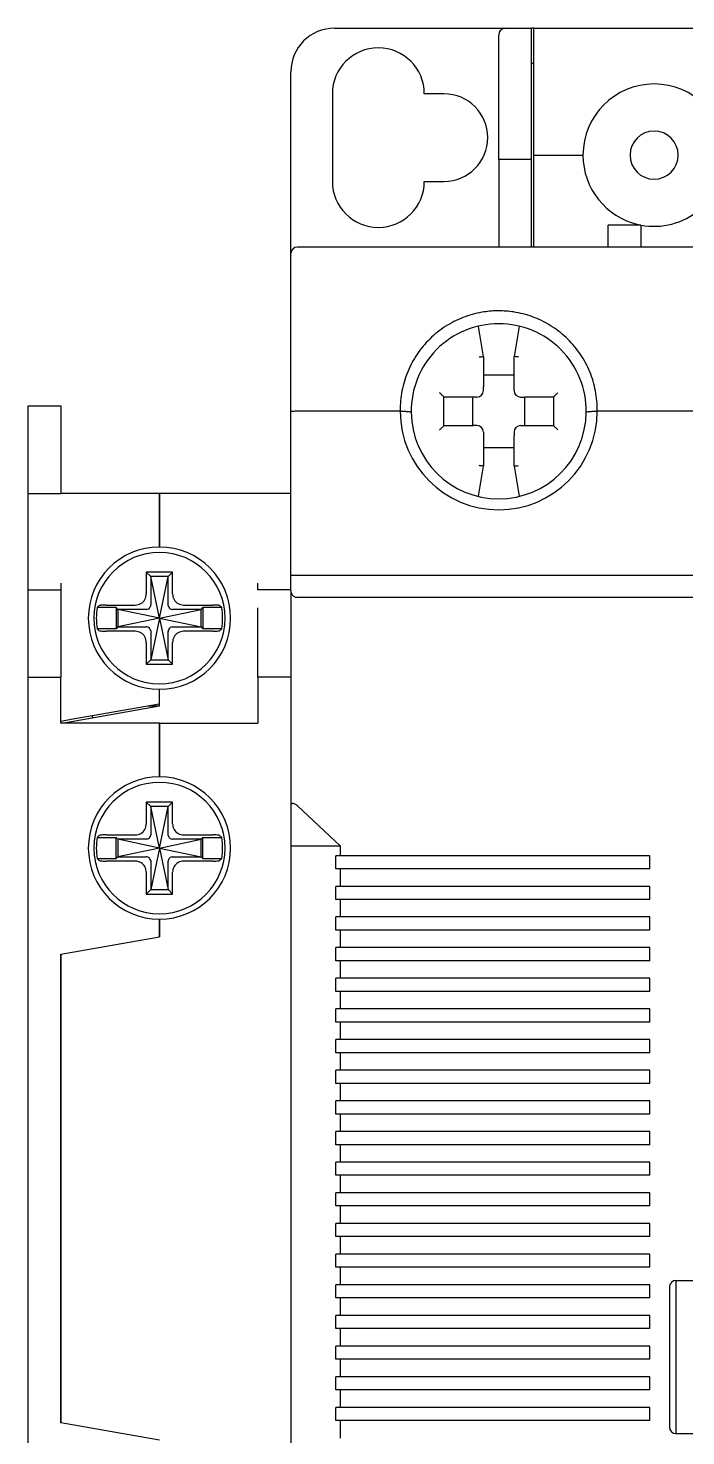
# Model space of a CAD drawing. Header units: millimetres. Extents: x 0 to 3804, y 0 to 2690.
# Drawn here: x 2091.4 to 2121.5, y 1919.4 to 1983.7 of the extents above; entities that cross this region are included whole.
import ezdxf

# ---------------------------------------------------------------- set-up
doc = ezdxf.new("R2010")
doc.units = ezdxf.units.MM
doc.linetypes.add('HIDDEN', pattern=[9.525, 6.35, -3.175])
doc.layers.add('도면층1', color=3, linetype='Continuous')
doc.layers.add('도면층2', color=3, linetype='HIDDEN')

msp = doc.modelspace()

# ---------------------------------------------------------------- linework, layer by layer
at = {"color": 7, "linetype": 'Continuous'}
for p, q in [((2103.748, 1948.177), (2105.711, 1946.355)), ((2103.448, 1946.355), (2105.711, 1946.355)), ((2119.848, 1945.905), (2105.511, 1945.905)), ((2105.511, 1945.305), (2105.511, 1945.905)), ((2105.711, 1946.355), (2105.711, 1945.905)), ((2119.848, 1945.305), (2119.848, 1945.905)), ((2119.848, 1945.305), (2105.511, 1945.305)), ((2105.711, 1945.305), (2105.711, 1944.505)), ((2119.848, 1944.505), (2105.511, 1944.505)), ((2105.511, 1943.905), (2105.511, 1944.505)), ((2119.848, 1943.905), (2119.848, 1944.505)), ((2119.848, 1943.905), (2105.511, 1943.905)), ((2105.711, 1943.905), (2105.711, 1943.105)), ((2119.848, 1943.105), (2105.511, 1943.105)), ((2105.511, 1942.505), (2105.511, 1943.105)), ((2119.848, 1942.505), (2105.511, 1942.505)), ((2105.711, 1942.505), (2105.711, 1941.705)), ((2119.848, 1942.505), (2119.848, 1943.105)), ((2119.848, 1941.705), (2105.511, 1941.705)), ((2105.511, 1941.105), (2105.511, 1941.705)), ((2119.848, 1941.105), (2119.848, 1941.705)), ((2119.848, 1941.105), (2105.511, 1941.105)), ((2105.711, 1941.105), (2105.711, 1940.305)), ((2119.848, 1940.305), (2105.511, 1940.305)), ((2105.511, 1939.705), (2105.511, 1940.305)), ((2119.848, 1939.705), (2119.848, 1940.305)), ((2119.848, 1939.705), (2105.511, 1939.705)), ((2105.711, 1939.705), (2105.711, 1938.905)), ((2119.848, 1938.905), (2105.511, 1938.905)), ((2105.511, 1938.305), (2105.511, 1938.905)), ((2119.848, 1938.305), (2119.848, 1938.905)), ((2119.848, 1938.305), (2105.511, 1938.305)), ((2105.711, 1938.305), (2105.711, 1937.505)), ((2119.848, 1937.505), (2105.511, 1937.505)), ((2105.511, 1936.905), (2105.511, 1937.505)), ((2119.848, 1936.905), (2119.848, 1937.505)), ((2119.848, 1936.905), (2105.511, 1936.905)), ((2105.711, 1936.905), (2105.711, 1936.105)), ((2119.848, 1936.105), (2105.511, 1936.105)), ((2105.511, 1935.505), (2105.511, 1936.105)), ((2119.848, 1935.505), (2119.848, 1936.105)), ((2119.848, 1935.505), (2105.511, 1935.505)), ((2105.711, 1935.505), (2105.711, 1934.705)), ((2119.848, 1934.705), (2105.511, 1934.705)), ((2105.511, 1934.105), (2105.511, 1934.705)), ((2119.848, 1934.105), (2119.848, 1934.705)), ((2119.848, 1934.105), (2105.511, 1934.105)), ((2105.711, 1934.105), (2105.711, 1933.305)), ((2119.848, 1933.305), (2105.511, 1933.305)), ((2105.511, 1932.705), (2105.511, 1933.305)), ((2119.848, 1932.705), (2119.848, 1933.305)), ((2119.848, 1932.705), (2105.511, 1932.705)), ((2105.711, 1932.705), (2105.711, 1931.905)), ((2119.848, 1931.905), (2105.511, 1931.905)), ((2105.511, 1931.305), (2105.511, 1931.905)), ((2119.848, 1931.305), (2119.848, 1931.905)), ((2119.848, 1931.305), (2105.511, 1931.305)), ((2105.711, 1931.305), (2105.711, 1930.505)), ((2119.848, 1930.505), (2105.511, 1930.505)), ((2105.511, 1929.905), (2105.511, 1930.505)), ((2119.848, 1929.905), (2119.848, 1930.505)), ((2119.848, 1929.905), (2105.511, 1929.905)), ((2105.711, 1929.905), (2105.711, 1929.105)), ((2119.848, 1929.105), (2105.511, 1929.105)), ((2105.511, 1928.505), (2105.511, 1929.105)), ((2119.848, 1928.505), (2119.848, 1929.105)), ((2119.848, 1928.505), (2105.511, 1928.505)), ((2105.711, 1928.505), (2105.711, 1927.705)), ((2119.848, 1927.705), (2105.511, 1927.705)), ((2105.511, 1927.105), (2105.511, 1927.705)), ((2119.848, 1927.105), (2105.511, 1927.105)), ((2105.711, 1927.105), (2105.711, 1926.305)), ((2119.848, 1927.105), (2119.848, 1927.705)), ((2121.048, 1926.505), (2121.048, 1919.505)), ((2121.048, 1926.505), (2140.448, 1926.505)), ((2119.848, 1926.305), (2105.511, 1926.305)), ((2105.511, 1925.705), (2105.511, 1926.305)), ((2119.848, 1925.705), (2119.848, 1926.305)), ((2120.748, 1926.205), (2120.748, 1919.805)), ((2119.848, 1925.705), (2105.511, 1925.705)), ((2105.711, 1925.705), (2105.711, 1924.905)), ((2119.848, 1924.905), (2105.511, 1924.905)), ((2105.511, 1924.305), (2105.511, 1924.905)), ((2119.848, 1924.305), (2119.848, 1924.905)), ((2119.848, 1924.305), (2105.511, 1924.305)), ((2105.711, 1924.305), (2105.711, 1923.505)), ((2119.848, 1923.505), (2105.511, 1923.505)), ((2105.511, 1922.905), (2105.511, 1923.505)), ((2119.848, 1922.905), (2119.848, 1923.505)), ((2119.848, 1922.905), (2105.511, 1922.905)), ((2105.711, 1922.905), (2105.711, 1922.105)), ((2119.848, 1922.105), (2105.511, 1922.105)), ((2105.511, 1921.505), (2105.511, 1922.105)), ((2119.848, 1921.505), (2119.848, 1922.105)), ((2119.848, 1921.505), (2105.511, 1921.505)), ((2105.711, 1921.505), (2105.711, 1920.705)), ((2119.848, 1920.705), (2105.511, 1920.705)), ((2105.511, 1920.105), (2105.511, 1920.705)), ((2119.848, 1920.105), (2119.848, 1920.705)), ((2119.848, 1920.105), (2105.511, 1920.105)), ((2105.711, 1920.105), (2105.711, 1919.305)), ((2121.048, 1919.505), (2140.448, 1919.505))]:
    msp.add_line(p, q, dxfattribs=at)
for centre, start, end in [((2121.048, 1926.205), 90, 180), ((2121.048, 1919.805), 180, 270)]:
    msp.add_arc(centre, 0.3, start, end, dxfattribs=at)
at = {"layer": '도면층1', "color": 7, "linetype": 'Continuous'}
for p, q in [((2105.448, 1983.705), (2113.248, 1983.705)), ((2113.248, 1983.705), (2114.448, 1983.705)), ((2114.448, 1977.905), (2114.448, 1983.705)), ((2114.548, 1983.705), (2114.448, 1983.705)), ((2114.548, 1983.705), (2147.348, 1983.705)), ((2114.548, 1977.905), (2114.548, 1983.705)), ((2112.948, 1977.705), (2112.948, 1983.405)), ((2114.448, 1982.105), (2114.548, 1982.105)), ((2103.448, 1973.405), (2103.448, 1981.705)), ((2105.348, 1980.705), (2105.348, 1976.705)), ((2110.448, 1980.705), (2109.548, 1980.705)), ((2114.448, 1977.705), (2114.448, 1977.905)), ((2114.548, 1977.905), (2116.798, 1977.905)), ((2114.548, 1977.705), (2114.548, 1977.905)), ((2114.448, 1977.705), (2112.948, 1977.705)), ((2112.948, 1977.705), (2112.948, 1973.705)), ((2114.448, 1973.705), (2114.448, 1977.705)), ((2114.548, 1973.705), (2114.548, 1977.705)), ((2109.548, 1976.705), (2110.448, 1976.705)), ((2117.948, 1973.705), (2117.948, 1974.705)), ((2119.448, 1974.705), (2117.948, 1974.705)), ((2119.448, 1974.705), (2119.448, 1973.705)), ((2103.448, 1966.179), (2103.448, 1973.405)), ((2158.148, 1973.705), (2103.748, 1973.705)), ((2112.248, 1968.705), (2112.017, 1970.081)), ((2113.88, 1970.081), (2113.648, 1968.705)), ((2112.248, 1968.705), (2112.248, 1967.326)), ((2112.248, 1968.705), (2112.248, 1967.326)), ((2113.648, 1967.326), (2113.648, 1968.705)), ((2113.648, 1967.326), (2113.648, 1968.705)), ((2113.648, 1967.855), (2112.248, 1967.855)), ((2112.248, 1967.155), (2112.248, 1967.326)), ((2113.648, 1967.155), (2113.648, 1967.326)), ((2091.448, 1962.455), (2091.448, 1966.455)), ((2092.948, 1966.455), (2092.948, 1962.455)), ((2111.778, 1966.855), (2110.448, 1966.855)), ((2111.778, 1966.855), (2110.448, 1966.855)), ((2110.448, 1965.555), (2110.448, 1966.855)), ((2111.748, 1966.855), (2111.748, 1965.555)), ((2111.948, 1966.855), (2111.778, 1966.855)), ((2113.948, 1966.855), (2114.119, 1966.855)), ((2115.448, 1966.855), (2114.119, 1966.855)), ((2115.448, 1966.855), (2114.119, 1966.855)), ((2114.148, 1965.555), (2114.148, 1966.855)), ((2115.448, 1966.855), (2115.448, 1965.555)), ((2103.448, 1958.705), (2103.448, 1966.179)), ((2103.448, 1958.705), (2103.448, 1966.179)), ((2108.448, 1966.205), (2103.748, 1966.205)), ((2126.448, 1966.205), (2117.448, 1966.205)), ((2110.448, 1965.555), (2111.778, 1965.555)), ((2110.448, 1965.555), (2111.778, 1965.555)), ((2111.948, 1965.555), (2111.778, 1965.555)), ((2112.248, 1965.255), (2112.248, 1965.085)), ((2112.248, 1965.085), (2112.248, 1963.705)), ((2112.248, 1965.085), (2112.248, 1963.705)), ((2113.648, 1965.255), (2113.648, 1965.085)), ((2113.648, 1963.705), (2113.648, 1965.085)), ((2113.648, 1963.705), (2113.648, 1965.085)), ((2113.948, 1965.555), (2114.119, 1965.555)), ((2114.119, 1965.555), (2115.448, 1965.555)), ((2114.119, 1965.555), (2115.448, 1965.555)), ((2112.248, 1964.555), (2113.648, 1964.555)), ((2112.017, 1962.329), (2112.248, 1963.705)), ((2113.648, 1963.705), (2113.88, 1962.329)), ((2091.448, 1962.455), (2092.948, 1962.455)), ((2091.448, 1958.355), (2091.448, 1962.455)), ((2097.448, 1962.455), (2092.948, 1962.455)), ((2103.448, 1962.455), (2097.448, 1962.455)), ((2097.448, 1962.455), (2097.448, 1960.005)), ((2097.448, 1960.005), (2097.448, 1962.455)), ((2097.048, 1958.655), (2096.848, 1958.855)), ((2096.848, 1958.855), (2096.848, 1957.86)), ((2098.048, 1958.855), (2096.848, 1958.855)), ((2097.448, 1956.755), (2097.048, 1958.655)), ((2097.848, 1958.655), (2097.048, 1958.655)), ((2097.048, 1958.655), (2097.048, 1957.357)), ((2097.448, 1956.755), (2097.848, 1958.655)), ((2097.848, 1958.655), (2098.048, 1958.855)), ((2097.848, 1957.357), (2097.848, 1958.655)), ((2098.048, 1957.86), (2098.048, 1958.855)), ((2158.448, 1958.705), (2103.448, 1958.705)), ((2103.448, 1958.005), (2103.448, 1958.705)), ((2091.448, 1958.055), (2091.448, 1958.355)), ((2091.448, 1954.055), (2091.448, 1958.055)), ((2091.448, 1958.055), (2092.948, 1958.055)), ((2092.948, 1958.355), (2092.948, 1958.055)), ((2092.948, 1958.055), (2092.948, 1954.055)), ((2103.448, 1958.005), (2103.448, 1944.379)), ((2095.015, 1957.355), (2096.343, 1957.355)), ((2098.553, 1957.355), (2099.882, 1957.355)), ((2158.148, 1957.705), (2103.748, 1957.705)), ((2095.468, 1957.235), (2094.602, 1957.235)), ((2095.468, 1957.235), (2095.468, 1956.275)), ((2095.548, 1957.155), (2095.468, 1957.235)), ((2097.448, 1956.755), (2095.548, 1957.155)), ((2096.846, 1957.155), (2095.548, 1957.155)), ((2095.548, 1957.155), (2095.548, 1956.355)), ((2097.448, 1956.755), (2095.548, 1956.355)), ((2097.448, 1956.755), (2097.048, 1954.855)), ((2097.448, 1956.755), (2099.348, 1957.155)), ((2097.448, 1956.755), (2097.848, 1954.855)), ((2097.448, 1956.755), (2099.348, 1956.355)), ((2099.348, 1957.155), (2098.05, 1957.155)), ((2099.348, 1957.155), (2099.428, 1957.235)), ((2099.348, 1956.355), (2099.348, 1957.155)), ((2100.294, 1957.235), (2099.428, 1957.235)), ((2099.428, 1957.235), (2099.428, 1956.275)), ((2095.468, 1956.275), (2094.602, 1956.275)), ((2096.343, 1956.155), (2095.015, 1956.155)), ((2095.548, 1956.355), (2095.468, 1956.275)), ((2095.548, 1956.355), (2096.846, 1956.355)), ((2097.048, 1956.153), (2097.048, 1954.855)), ((2097.848, 1954.855), (2097.848, 1956.153)), ((2098.05, 1956.355), (2099.348, 1956.355)), ((2099.882, 1956.155), (2098.553, 1956.155)), ((2099.348, 1956.355), (2099.428, 1956.275)), ((2100.294, 1956.275), (2099.428, 1956.275)), ((2096.848, 1955.65), (2096.848, 1954.655)), ((2098.048, 1954.655), (2098.048, 1955.65)), ((2097.048, 1954.855), (2096.848, 1954.655)), ((2097.048, 1954.855), (2097.848, 1954.855)), ((2097.848, 1954.855), (2098.048, 1954.655)), ((2096.848, 1954.655), (2098.048, 1954.655)), ((2091.448, 1907.355), (2091.448, 1954.055)), ((2091.448, 1954.055), (2092.948, 1954.055)), ((2092.948, 1951.955), (2092.948, 1954.055)), ((2097.448, 1952.849), (2097.448, 1953.505)), ((2097.448, 1952.849), (2097.448, 1953.505)), ((2093.416, 1952.138), (2097.431, 1952.846)), ((2097.431, 1952.846), (2097.448, 1952.849)), ((2097.448, 1952.749), (2097.448, 1952.849)), ((2093.433, 1952.041), (2097.448, 1952.749)), ((2096.918, 1952.755), (2097.448, 1952.755)), ((2092.948, 1952.055), (2093.416, 1952.138)), ((2097.448, 1951.955), (2092.948, 1951.955)), ((2092.965, 1951.958), (2093.433, 1952.041)), ((2097.448, 1951.955), (2101.948, 1951.955)), ((2097.448, 1951.955), (2097.448, 1949.505)), ((2097.448, 1949.505), (2097.448, 1951.955)), ((2097.048, 1948.155), (2096.848, 1948.355)), ((2096.848, 1948.355), (2096.848, 1947.36)), ((2098.048, 1948.355), (2096.848, 1948.355)), ((2097.848, 1948.155), (2098.048, 1948.355)), ((2098.048, 1947.36), (2098.048, 1948.355)), ((2097.448, 1946.255), (2097.048, 1948.155)), ((2097.048, 1948.155), (2097.048, 1946.857)), ((2097.848, 1948.155), (2097.048, 1948.155)), ((2097.448, 1946.255), (2097.848, 1948.155)), ((2097.848, 1946.857), (2097.848, 1948.155)), ((2094.602, 1946.735), (2095.468, 1946.735)), ((2095.015, 1946.855), (2096.343, 1946.855)), ((2095.468, 1945.775), (2095.468, 1946.735)), ((2095.548, 1946.655), (2095.468, 1946.735)), ((2097.448, 1946.255), (2095.548, 1946.655)), ((2096.846, 1946.655), (2095.548, 1946.655)), ((2095.548, 1946.655), (2095.548, 1945.855)), ((2097.448, 1946.255), (2099.348, 1946.655)), ((2099.348, 1946.655), (2098.05, 1946.655)), ((2098.553, 1946.855), (2099.882, 1946.855)), ((2099.348, 1946.655), (2099.428, 1946.735)), ((2099.348, 1945.855), (2099.348, 1946.655)), ((2099.428, 1946.735), (2100.294, 1946.735)), ((2099.428, 1945.775), (2099.428, 1946.735)), ((2094.602, 1945.775), (2095.468, 1945.775)), ((2095.548, 1945.855), (2095.468, 1945.775)), ((2097.448, 1946.255), (2095.548, 1945.855)), ((2095.548, 1945.855), (2096.846, 1945.855)), ((2097.448, 1946.255), (2097.048, 1944.355)), ((2097.448, 1946.255), (2097.848, 1944.355)), ((2097.448, 1946.255), (2099.348, 1945.855)), ((2098.05, 1945.855), (2099.348, 1945.855)), ((2099.348, 1945.855), (2099.428, 1945.775)), ((2099.428, 1945.775), (2100.294, 1945.775)), ((2096.343, 1945.655), (2095.015, 1945.655)), ((2096.848, 1945.15), (2096.848, 1944.155)), ((2097.048, 1945.653), (2097.048, 1944.355)), ((2097.848, 1944.355), (2097.848, 1945.653)), ((2098.048, 1944.155), (2098.048, 1945.15)), ((2099.882, 1945.655), (2098.553, 1945.655)), ((2097.048, 1944.355), (2096.848, 1944.155)), ((2096.848, 1944.155), (2098.048, 1944.155)), ((2097.048, 1944.355), (2097.848, 1944.355)), ((2097.848, 1944.355), (2098.048, 1944.155)), ((2103.448, 1944.379), (2103.448, 1942.705)), ((2097.448, 1943.005), (2097.448, 1942.199)), ((2097.448, 1942.199), (2097.448, 1943.005)), ((2103.448, 1942.705), (2103.448, 1918.705)), ((2092.948, 1941.405), (2097.448, 1942.199)), ((2092.948, 1941.405), (2097.448, 1942.199)), ((2092.948, 1920.005), (2092.948, 1941.405)), ((2092.948, 1941.405), (2092.948, 1920.005)), ((2097.448, 1919.212), (2092.948, 1920.005)), ((2097.448, 1919.212), (2092.948, 1920.005))]:
    msp.add_line(p, q, dxfattribs=at)
for centre, radius, start, end in [((2105.448, 1981.705), 2, 90, 180), ((2113.248, 1983.405), 0.3, 90, 180), ((2107.448, 1980.705), 2.1, 0, 180), ((2120.048, 1977.905), 3.25, 0, 180), ((2110.448, 1978.705), 2, 270, 90), ((2120.048, 1977.905), 1.1, 0, 180), ((2120.048, 1977.905), 3.25, 180, 257.14286), ((2120.048, 1977.905), 1.1, 180, 0), ((2120.048, 1977.905), 3.25, 259.35773, 0), ((2107.448, 1976.705), 2.1, 180, 0), ((2120.048, 1977.905), 3.25, 257.14286, 259.35773), ((2103.748, 1973.405), 0.3, 90, 180), ((2112.948, 1966.205), 4, 90, 180.55823), ((2112.948, 1966.205), 4, 359.44278, 90), ((2111.948, 1967.155), 0.3, 270, 0), ((2111.948, 1967.155), 0.3, 270, 0), ((2113.948, 1967.155), 0.3, 180, 270), ((2113.948, 1967.155), 0.3, 180, 270), ((2112.948, 1966.205), 4.5, 180, 0), ((2112.948, 1966.205), 4, 180.55823, 270), ((2112.948, 1966.205), 4, 270, 359.44278), ((2111.948, 1965.255), 0.3, 0, 90), ((2111.948, 1965.255), 0.3, 0, 90), ((2113.948, 1965.255), 0.3, 90, 180), ((2113.948, 1965.255), 0.3, 90, 180), ((2097.448, 1956.755), 3.25, 90, 270), ((2097.448, 1956.755), 3.25, 270, 90), ((2097.448, 1956.755), 3, 0, 180), ((2097.448, 1956.755), 3, 180, 0), ((2097.448, 1956.755), 2.886, 170.42695, 180), ((2097.448, 1956.755), 2.886, 180, 189.57305), ((2097.448, 1956.755), 2.886, 0, 9.57305), ((2097.448, 1956.755), 2.886, 350.42695, 0), ((2093.948, 1952.019), 0.5, 22.87563, 35.3737), ((2097.448, 1946.255), 3.25, 90, 270), ((2097.448, 1946.255), 3, 0, 180), ((2097.448, 1946.255), 3.25, 270, 90), ((2097.448, 1946.255), 2.886, 170.42695, 180), ((2097.448, 1946.255), 2.886, 0, 9.57305), ((2097.448, 1946.255), 3, 180, 0), ((2097.448, 1946.255), 2.886, 180, 189.57305), ((2097.448, 1946.255), 2.886, 350.42695, 0)]:
    msp.add_arc(centre, radius, start, end, dxfattribs=at)
for points, knots in [([(2112.948, 1970.793), (2112.726, 1970.793), (2112.207, 1970.753), (2111.406, 1970.552), (2110.588, 1970.159), (2109.861, 1969.608), (2109.259, 1968.921), (2108.806, 1968.128), (2108.521, 1967.257), (2108.447, 1966.601), (2108.448, 1966.251), (2108.449, 1966.205)], [0, 0, 0, 0, 0.666683, 1.555472, 2.461017, 3.370722, 4.275631, 5.18091, 6.092917, 7.007321, 7.144067, 7.144067, 7.144067, 7.144067]), ([(2117.447, 1966.205), (2117.448, 1966.249), (2117.45, 1966.597), (2117.377, 1967.25), (2117.094, 1968.12), (2116.643, 1968.914), (2116.044, 1969.6), (2115.319, 1970.153), (2114.502, 1970.547), (2113.699, 1970.752), (2113.175, 1970.793), (2112.948, 1970.793)], [0, 0, 0, 0, 0.130937, 1.044186, 1.954991, 2.859112, 3.762926, 4.67151, 5.575891, 6.463527, 7.144069, 7.144069, 7.144069, 7.144069]), ([(2112.048, 1968.689), (2112.074, 1968.691), (2112.121, 1968.695), (2112.182, 1968.7), (2112.224, 1968.703), (2112.243, 1968.705), (2112.248, 1968.705)], [0, 0, 0, 0, 0.0766711, 0.1417776, 0.1853649, 0.2006966, 0.2006966, 0.2006966, 0.2006966]), ([(2113.848, 1968.689), (2113.823, 1968.691), (2113.776, 1968.695), (2113.714, 1968.7), (2113.673, 1968.703), (2113.653, 1968.705), (2113.648, 1968.705)], [0, 0, 0, 0, 0.0766711, 0.1417776, 0.1853649, 0.2006966, 0.2006966, 0.2006966, 0.2006966]), ([(2110.448, 1966.855), (2110.445, 1966.859), (2110.433, 1966.871), (2110.409, 1966.895), (2110.374, 1966.929), (2110.334, 1966.969), (2110.292, 1967.012), (2110.263, 1967.041), (2110.248, 1967.055)], [0, 0, 0, 0, 0.0149643, 0.0517887, 0.1018339, 0.1596822, 0.2213271, 0.2828427, 0.2828427, 0.2828427, 0.2828427]), ([(2115.648, 1967.055), (2115.634, 1967.041), (2115.605, 1967.012), (2115.562, 1966.969), (2115.522, 1966.929), (2115.488, 1966.895), (2115.464, 1966.871), (2115.452, 1966.859), (2115.448, 1966.855)], [0, 0, 0, 0, 0.0615156, 0.1231606, 0.1810088, 0.231054, 0.2678784, 0.2828427, 0.2828427, 0.2828427, 0.2828427]), ([(2103.748, 1966.205), (2103.71, 1966.205), (2103.641, 1966.204), (2103.542, 1966.201), (2103.492, 1966.19), (2103.448, 1966.187), (2103.448, 1966.179)], [0, 0, 0, 0, 0.1150382, 0.2125397, 0.2779939, 0.3028517, 0.3028517, 0.3028517, 0.3028517]), ([(2108.949, 1966.166), (2108.894, 1966.172), (2108.783, 1966.181), (2108.617, 1966.198), (2108.504, 1966.201), (2108.448, 1966.205)], [0, 0, 0, 0, 0.165564, 0.3328837, 0.5017573, 0.5017573, 0.5017573, 0.5017573]), ([(2117.448, 1966.205), (2117.392, 1966.201), (2117.28, 1966.198), (2117.114, 1966.181), (2117.003, 1966.172), (2116.948, 1966.166)], [0, 0, 0, 0, 0.168819, 0.3361386, 0.5017611, 0.5017611, 0.5017611, 0.5017611]), ([(2110.248, 1965.355), (2110.263, 1965.37), (2110.292, 1965.399), (2110.334, 1965.442), (2110.374, 1965.481), (2110.409, 1965.516), (2110.433, 1965.54), (2110.445, 1965.552), (2110.448, 1965.555)], [0, 0, 0, 0, 0.0615156, 0.1231606, 0.1810088, 0.231054, 0.2678784, 0.2828427, 0.2828427, 0.2828427, 0.2828427]), ([(2115.448, 1965.555), (2115.452, 1965.552), (2115.464, 1965.54), (2115.488, 1965.516), (2115.522, 1965.481), (2115.562, 1965.442), (2115.605, 1965.399), (2115.634, 1965.37), (2115.648, 1965.355)], [0, 0, 0, 0, 0.0149643, 0.0517887, 0.1018339, 0.1596822, 0.2213271, 0.2828427, 0.2828427, 0.2828427, 0.2828427]), ([(2112.248, 1963.705), (2112.243, 1963.706), (2112.224, 1963.707), (2112.182, 1963.711), (2112.121, 1963.716), (2112.074, 1963.72), (2112.048, 1963.722)], [0, 0, 0, 0, 0.0153317, 0.058919, 0.1240255, 0.2006966, 0.2006966, 0.2006966, 0.2006966]), ([(2113.648, 1963.705), (2113.653, 1963.706), (2113.673, 1963.707), (2113.714, 1963.711), (2113.776, 1963.716), (2113.823, 1963.72), (2113.848, 1963.722)], [0, 0, 0, 0, 0.0153317, 0.058919, 0.1240255, 0.2006966, 0.2006966, 0.2006966, 0.2006966]), ([(2103.448, 1958.005), (2103.448, 1957.972), (2103.459, 1957.908), (2103.504, 1957.823), (2103.571, 1957.757), (2103.655, 1957.715), (2103.717, 1957.705), (2103.748, 1957.705)], [0, 0, 0, 0, 0.0988008, 0.1924706, 0.2830326, 0.3761682, 0.4692985, 0.4692985, 0.4692985, 0.4692985]), ([(2094.702, 1957.328), (2094.691, 1957.318), (2094.669, 1957.297), (2094.635, 1957.266), (2094.613, 1957.246), (2094.602, 1957.235)], [0, 0, 0, 0, 0.0455378, 0.0909437, 0.1362268, 0.1362268, 0.1362268, 0.1362268]), ([(2095.015, 1957.355), (2094.966, 1957.355), (2094.877, 1957.355), (2094.777, 1957.342), (2094.715, 1957.34), (2094.702, 1957.328)], [0, 0, 0, 0, 0.1476378, 0.2614907, 0.3149616, 0.3149616, 0.3149616, 0.3149616]), ([(2096.343, 1957.355), (2096.431, 1957.355), (2096.609, 1957.4), (2096.803, 1957.594), (2096.848, 1957.772), (2096.848, 1957.86)], [0, 0, 0, 0, 0.2633827, 0.5223901, 0.7862196, 0.7862196, 0.7862196, 0.7862196]), ([(2096.871, 1957.157), (2096.899, 1957.161), (2096.957, 1957.183), (2097.02, 1957.247), (2097.043, 1957.304), (2097.047, 1957.333)], [0, 0, 0, 0, 0.0874412, 0.1770622, 0.2645034, 0.2645034, 0.2645034, 0.2645034]), ([(2097.047, 1957.333), (2097.047, 1957.336), (2097.048, 1957.341), (2097.048, 1957.349), (2097.048, 1957.355), (2097.048, 1957.357)], [0, 0, 0, 0, 0.00795294, 0.0160539, 0.02427723, 0.02427723, 0.02427723, 0.02427723]), ([(2097.85, 1957.333), (2097.85, 1957.336), (2097.849, 1957.341), (2097.848, 1957.349), (2097.848, 1957.355), (2097.848, 1957.357)], [0, 0, 0, 0, 0.00795294, 0.0160539, 0.02427723, 0.02427723, 0.02427723, 0.02427723]), ([(2097.85, 1957.333), (2097.854, 1957.304), (2097.876, 1957.247), (2097.94, 1957.183), (2097.997, 1957.161), (2098.026, 1957.157)], [0, 0, 0, 0, 0.0874412, 0.1770622, 0.2645034, 0.2645034, 0.2645034, 0.2645034]), ([(2098.048, 1957.86), (2098.048, 1957.772), (2098.093, 1957.594), (2098.287, 1957.4), (2098.465, 1957.355), (2098.553, 1957.355)], [0, 0, 0, 0, 0.2633387, 0.5224242, 0.7862196, 0.7862196, 0.7862196, 0.7862196]), ([(2100.194, 1957.328), (2100.181, 1957.34), (2100.12, 1957.342), (2100.02, 1957.355), (2099.931, 1957.355), (2099.882, 1957.355)], [0, 0, 0, 0, 0.0534709, 0.1673238, 0.3149616, 0.3149616, 0.3149616, 0.3149616]), ([(2100.294, 1957.235), (2100.283, 1957.246), (2100.261, 1957.266), (2100.228, 1957.297), (2100.206, 1957.318), (2100.194, 1957.328)], [0, 0, 0, 0, 0.0452818, 0.0906877, 0.1362268, 0.1362268, 0.1362268, 0.1362268]), ([(2096.871, 1957.157), (2096.868, 1957.157), (2096.863, 1957.156), (2096.855, 1957.155), (2096.849, 1957.155), (2096.846, 1957.155)], [0, 0, 0, 0, 0.00795294, 0.0160539, 0.02427723, 0.02427723, 0.02427723, 0.02427723]), ([(2098.026, 1957.157), (2098.029, 1957.157), (2098.034, 1957.156), (2098.042, 1957.155), (2098.048, 1957.155), (2098.05, 1957.155)], [0, 0, 0, 0, 0.00795294, 0.01605389, 0.02427723, 0.02427723, 0.02427723, 0.02427723]), ([(2094.602, 1956.275), (2094.613, 1956.265), (2094.635, 1956.244), (2094.669, 1956.213), (2094.691, 1956.193), (2094.702, 1956.183)], [0, 0, 0, 0, 0.0452818, 0.0906877, 0.1362268, 0.1362268, 0.1362268, 0.1362268]), ([(2094.702, 1956.183), (2094.715, 1956.171), (2094.777, 1956.169), (2094.877, 1956.155), (2094.966, 1956.155), (2095.015, 1956.155)], [0, 0, 0, 0, 0.0534709, 0.1673238, 0.3149616, 0.3149616, 0.3149616, 0.3149616]), ([(2096.848, 1955.65), (2096.848, 1955.738), (2096.803, 1955.916), (2096.61, 1956.11), (2096.431, 1956.155), (2096.343, 1956.155)], [0, 0, 0, 0, 0.2633384, 0.5224244, 0.7862196, 0.7862196, 0.7862196, 0.7862196]), ([(2096.871, 1956.354), (2096.868, 1956.354), (2096.863, 1956.355), (2096.855, 1956.355), (2096.849, 1956.355), (2096.846, 1956.355)], [0, 0, 0, 0, 0.00795294, 0.0160539, 0.02427723, 0.02427723, 0.02427723, 0.02427723]), ([(2097.047, 1956.178), (2097.043, 1956.206), (2097.02, 1956.264), (2096.957, 1956.327), (2096.899, 1956.35), (2096.871, 1956.354)], [0, 0, 0, 0, 0.0874412, 0.1770622, 0.2645034, 0.2645034, 0.2645034, 0.2645034]), ([(2097.047, 1956.178), (2097.047, 1956.175), (2097.048, 1956.17), (2097.048, 1956.162), (2097.048, 1956.156), (2097.048, 1956.153)], [0, 0, 0, 0, 0.00795294, 0.0160539, 0.02427723, 0.02427723, 0.02427723, 0.02427723]), ([(2097.85, 1956.178), (2097.85, 1956.175), (2097.849, 1956.17), (2097.848, 1956.162), (2097.848, 1956.156), (2097.848, 1956.153)], [0, 0, 0, 0, 0.00795294, 0.0160539, 0.02427723, 0.02427723, 0.02427723, 0.02427723]), ([(2098.026, 1956.354), (2097.997, 1956.35), (2097.94, 1956.327), (2097.876, 1956.264), (2097.854, 1956.206), (2097.85, 1956.178)], [0, 0, 0, 0, 0.0874412, 0.1770622, 0.2645034, 0.2645034, 0.2645034, 0.2645034]), ([(2098.026, 1956.354), (2098.029, 1956.354), (2098.034, 1956.355), (2098.042, 1956.355), (2098.048, 1956.355), (2098.05, 1956.355)], [0, 0, 0, 0, 0.00795294, 0.01605389, 0.02427723, 0.02427723, 0.02427723, 0.02427723]), ([(2098.553, 1956.155), (2098.465, 1956.155), (2098.287, 1956.11), (2098.093, 1955.917), (2098.048, 1955.738), (2098.048, 1955.65)], [0, 0, 0, 0, 0.2632905, 0.5224615, 0.7862195, 0.7862195, 0.7862195, 0.7862195]), ([(2099.882, 1956.155), (2099.931, 1956.155), (2100.02, 1956.155), (2100.12, 1956.169), (2100.181, 1956.171), (2100.194, 1956.183)], [0, 0, 0, 0, 0.1476378, 0.2614907, 0.3149616, 0.3149616, 0.3149616, 0.3149616]), ([(2100.194, 1956.183), (2100.206, 1956.193), (2100.228, 1956.213), (2100.261, 1956.244), (2100.283, 1956.265), (2100.294, 1956.275)], [0, 0, 0, 0, 0.0455378, 0.0909437, 0.1362268, 0.1362268, 0.1362268, 0.1362268]), ([(2103.748, 1948.177), (2103.725, 1948.199), (2103.679, 1948.237), (2103.608, 1948.278), (2103.543, 1948.297), (2103.485, 1948.285), (2103.452, 1948.236), (2103.448, 1948.198), (2103.448, 1948.177)], [0, 0, 0, 0, 0.0962463, 0.179506, 0.2442074, 0.2946497, 0.3447891, 0.4079797, 0.4079797, 0.4079797, 0.4079797]), ([(2096.343, 1946.855), (2096.431, 1946.855), (2096.609, 1946.9), (2096.803, 1947.094), (2096.848, 1947.272), (2096.848, 1947.36)], [0, 0, 0, 0, 0.2632905, 0.5224615, 0.7862195, 0.7862195, 0.7862195, 0.7862195]), ([(2098.048, 1947.36), (2098.048, 1947.272), (2098.093, 1947.094), (2098.287, 1946.9), (2098.465, 1946.855), (2098.553, 1946.855)], [0, 0, 0, 0, 0.2633384, 0.5224244, 0.7862196, 0.7862196, 0.7862196, 0.7862196]), ([(2094.702, 1946.828), (2094.691, 1946.818), (2094.669, 1946.797), (2094.635, 1946.766), (2094.613, 1946.746), (2094.602, 1946.735)], [0, 0, 0, 0, 0.0455378, 0.0909437, 0.1362268, 0.1362268, 0.1362268, 0.1362268]), ([(2095.015, 1946.855), (2094.966, 1946.855), (2094.877, 1946.855), (2094.777, 1946.842), (2094.715, 1946.84), (2094.702, 1946.828)], [0, 0, 0, 0, 0.1476378, 0.2614907, 0.3149616, 0.3149616, 0.3149616, 0.3149616]), ([(2096.871, 1946.657), (2096.868, 1946.657), (2096.863, 1946.656), (2096.855, 1946.655), (2096.849, 1946.655), (2096.846, 1946.655)], [0, 0, 0, 0, 0.00795294, 0.0160539, 0.02427723, 0.02427723, 0.02427723, 0.02427723]), ([(2096.871, 1946.657), (2096.899, 1946.661), (2096.957, 1946.683), (2097.02, 1946.747), (2097.043, 1946.804), (2097.047, 1946.833)], [0, 0, 0, 0, 0.0874412, 0.1770622, 0.2645034, 0.2645034, 0.2645034, 0.2645034]), ([(2097.047, 1946.833), (2097.047, 1946.836), (2097.048, 1946.841), (2097.048, 1946.849), (2097.048, 1946.855), (2097.048, 1946.857)], [0, 0, 0, 0, 0.00795294, 0.0160539, 0.02427723, 0.02427723, 0.02427723, 0.02427723]), ([(2097.85, 1946.833), (2097.85, 1946.836), (2097.849, 1946.841), (2097.848, 1946.849), (2097.848, 1946.855), (2097.848, 1946.857)], [0, 0, 0, 0, 0.00795294, 0.0160539, 0.02427723, 0.02427723, 0.02427723, 0.02427723]), ([(2097.85, 1946.833), (2097.854, 1946.804), (2097.876, 1946.747), (2097.94, 1946.683), (2097.997, 1946.661), (2098.026, 1946.657)], [0, 0, 0, 0, 0.0874412, 0.1770622, 0.2645034, 0.2645034, 0.2645034, 0.2645034]), ([(2098.026, 1946.657), (2098.029, 1946.657), (2098.034, 1946.656), (2098.042, 1946.655), (2098.048, 1946.655), (2098.05, 1946.655)], [0, 0, 0, 0, 0.00795294, 0.01605389, 0.02427723, 0.02427723, 0.02427723, 0.02427723]), ([(2100.194, 1946.828), (2100.181, 1946.84), (2100.12, 1946.842), (2100.02, 1946.855), (2099.931, 1946.855), (2099.882, 1946.855)], [0, 0, 0, 0, 0.0534709, 0.1673238, 0.3149616, 0.3149616, 0.3149616, 0.3149616]), ([(2100.294, 1946.735), (2100.283, 1946.746), (2100.261, 1946.766), (2100.228, 1946.797), (2100.206, 1946.818), (2100.194, 1946.828)], [0, 0, 0, 0, 0.0452818, 0.0906877, 0.1362268, 0.1362268, 0.1362268, 0.1362268]), ([(2094.602, 1945.775), (2094.613, 1945.765), (2094.635, 1945.744), (2094.669, 1945.713), (2094.691, 1945.693), (2094.702, 1945.683)], [0, 0, 0, 0, 0.0452818, 0.0906877, 0.1362268, 0.1362268, 0.1362268, 0.1362268]), ([(2096.871, 1945.854), (2096.868, 1945.854), (2096.863, 1945.855), (2096.855, 1945.855), (2096.849, 1945.855), (2096.846, 1945.855)], [0, 0, 0, 0, 0.00795294, 0.0160539, 0.02427723, 0.02427723, 0.02427723, 0.02427723]), ([(2097.047, 1945.678), (2097.043, 1945.706), (2097.02, 1945.764), (2096.957, 1945.827), (2096.899, 1945.85), (2096.871, 1945.854)], [0, 0, 0, 0, 0.0874412, 0.1770622, 0.2645034, 0.2645034, 0.2645034, 0.2645034]), ([(2098.026, 1945.854), (2097.997, 1945.85), (2097.94, 1945.827), (2097.876, 1945.764), (2097.854, 1945.706), (2097.85, 1945.678)], [0, 0, 0, 0, 0.0874412, 0.1770622, 0.2645034, 0.2645034, 0.2645034, 0.2645034]), ([(2098.026, 1945.854), (2098.029, 1945.854), (2098.034, 1945.855), (2098.042, 1945.855), (2098.048, 1945.855), (2098.05, 1945.855)], [0, 0, 0, 0, 0.00795294, 0.01605389, 0.02427723, 0.02427723, 0.02427723, 0.02427723]), ([(2100.194, 1945.683), (2100.206, 1945.693), (2100.228, 1945.713), (2100.261, 1945.744), (2100.283, 1945.765), (2100.294, 1945.775)], [0, 0, 0, 0, 0.0455378, 0.0909437, 0.1362268, 0.1362268, 0.1362268, 0.1362268]), ([(2094.702, 1945.683), (2094.715, 1945.671), (2094.777, 1945.669), (2094.877, 1945.655), (2094.966, 1945.655), (2095.015, 1945.655)], [0, 0, 0, 0, 0.0534709, 0.1673238, 0.3149616, 0.3149616, 0.3149616, 0.3149616]), ([(2096.848, 1945.15), (2096.848, 1945.238), (2096.803, 1945.416), (2096.61, 1945.61), (2096.431, 1945.655), (2096.343, 1945.655)], [0, 0, 0, 0, 0.2633387, 0.5224242, 0.7862196, 0.7862196, 0.7862196, 0.7862196]), ([(2097.047, 1945.678), (2097.047, 1945.675), (2097.048, 1945.67), (2097.048, 1945.662), (2097.048, 1945.656), (2097.048, 1945.653)], [0, 0, 0, 0, 0.00795294, 0.0160539, 0.02427723, 0.02427723, 0.02427723, 0.02427723]), ([(2097.85, 1945.678), (2097.85, 1945.675), (2097.849, 1945.67), (2097.848, 1945.662), (2097.848, 1945.656), (2097.848, 1945.653)], [0, 0, 0, 0, 0.00795294, 0.0160539, 0.02427723, 0.02427723, 0.02427723, 0.02427723]), ([(2098.553, 1945.655), (2098.465, 1945.655), (2098.287, 1945.61), (2098.093, 1945.417), (2098.048, 1945.238), (2098.048, 1945.15)], [0, 0, 0, 0, 0.2633827, 0.5223901, 0.7862196, 0.7862196, 0.7862196, 0.7862196]), ([(2099.882, 1945.655), (2099.931, 1945.655), (2100.02, 1945.655), (2100.12, 1945.669), (2100.181, 1945.671), (2100.194, 1945.683)], [0, 0, 0, 0, 0.1476378, 0.2614907, 0.3149616, 0.3149616, 0.3149616, 0.3149616])]:
    msp.add_open_spline(points, degree=3, knots=knots, dxfattribs=at)
at = {"layer": '도면층2', "color": 7, "ltscale": 0.5}
for p, q in [((2091.448, 1966.455), (2092.948, 1966.455)), ((2101.948, 1958.055), (2101.948, 1958.355)), ((2101.948, 1954.055), (2101.948, 1958.055)), ((2103.448, 1958.055), (2101.948, 1958.055)), ((2103.448, 1954.055), (2101.948, 1954.055)), ((2101.948, 1954.055), (2101.948, 1951.955))]:
    msp.add_line(p, q, dxfattribs=at)

doc.saveas('drawing.dxf')
